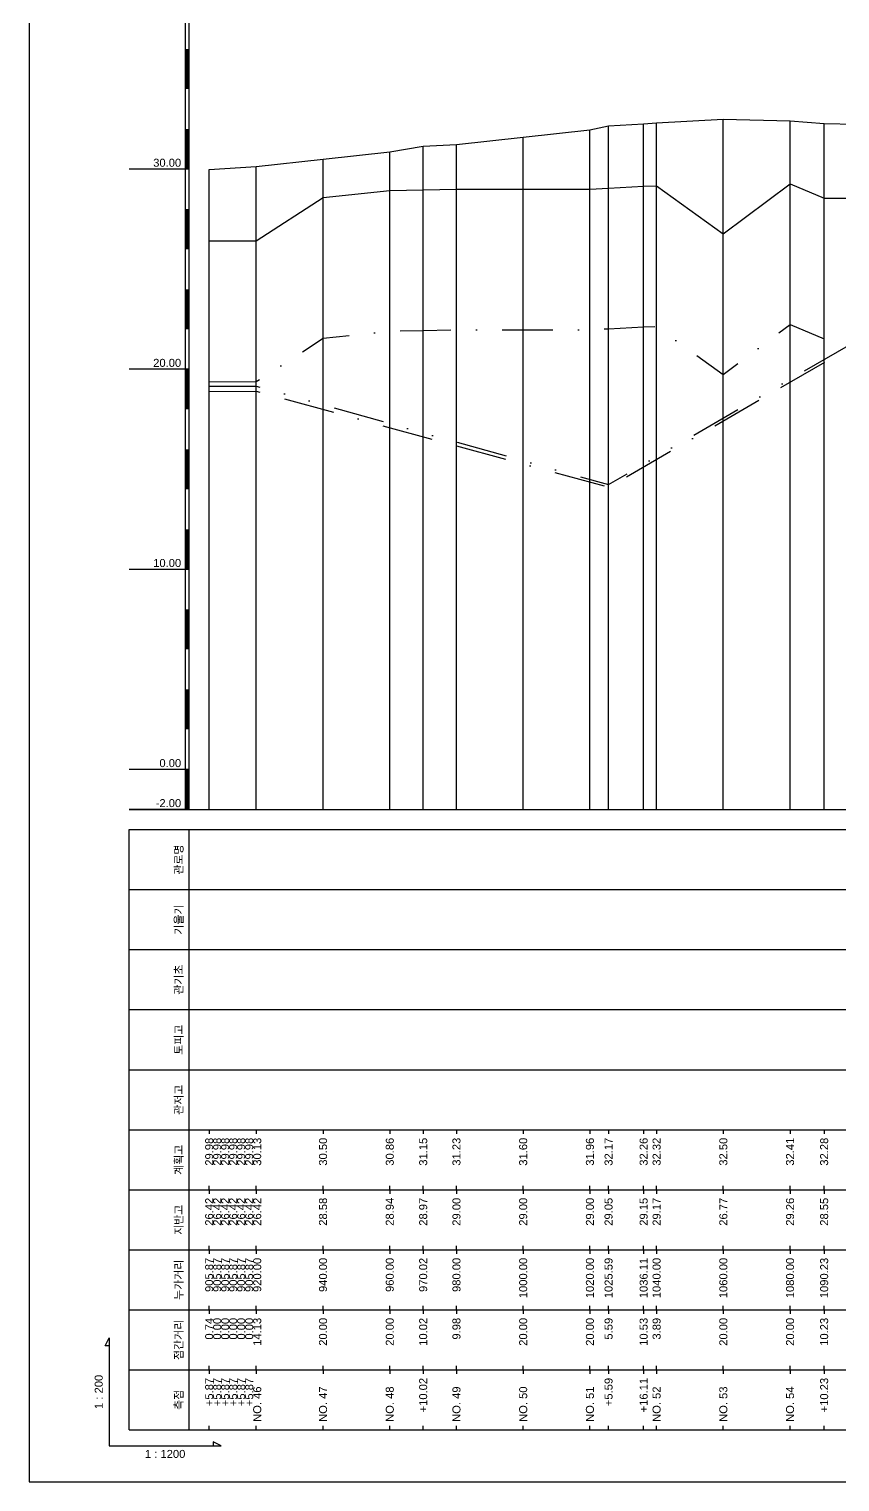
# Model space of a CAD drawing. Header units: millimetres. Extents: x -7351 to 135086, y 1419 to 5643.
# Drawn here: x 31045.4 to 31247.9, y 1419 to 1782 of the extents above; entities that cross this region are included whole.
import ezdxf
from ezdxf.enums import TextEntityAlignment as Align

# ---------------------------------------------------------------- set-up
doc = ezdxf.new("R2010")
doc.units = ezdxf.units.MM
for name, pattern in [('BORDER', [44.45, 12.7, -6.35, 12.7, -6.35, 0, -6.35]), ('DASHDOT', [25.4, 12.7, -6.35, 0, -6.35]), ('DIVIDE', [31.75, 12.7, -6.35, 0, -6.35, 0, -6.35])]:
    doc.linetypes.add(name, pattern=pattern)
for name, color, linetype in [('KZ_종단_계획선', 1, 'Continuous'), ('KZ_종단_도각', 7, 'Continuous'), ('KZ_종단_수직선', 7, 'Continuous'), ('KZ_종단_암선1', 56, 'DASHDOT'), ('KZ_종단_암선2', 4, 'DIVIDE'), ('KZ_종단_암선3', 6, 'BORDER'), ('KZ_종단_지반선', 3, 'Continuous'), ('KZ_종단_테이블문자', 7, 'Continuous'), ('KZ_종단_테이블선', 7, 'Continuous'), ('KZ_종단_폴대', 7, 'Continuous')]:
    doc.layers.add(name, color=color, linetype=linetype)
doc.styles.get("Standard").update_dxf_attribs({"font": 'arial.ttf'})

msp = doc.modelspace()

# ---------------------------------------------------------------- linework, layer by layer
at = {"layer": 'KZ_종단_계획선'}
msp.add_lwpolyline([(31090.36, 1746.93), (31102.13, 1747.69), (31118.8, 1749.53), (31135.47, 1751.36), (31143.82, 1752.79), (31152.13, 1753.19), (31168.8, 1755.03), (31185.47, 1756.86), (31190.13, 1757.88), (31198.9, 1758.33), (31202.13, 1758.65), (31218.8, 1759.52), (31235.47, 1759.1), (31243.99, 1758.43), (31251.88, 1758.28)], dxfattribs=at)
at = {"layer": 'KZ_종단_도각'}
msp.add_lwpolyline([(31045.36, 1419.04), (31886.36, 1419.04), (31886.36, 2013.04), (31045.36, 2013.04)], close=True, dxfattribs=at)
at = {"layer": 'KZ_종단_수직선'}
for p, q in [((31190.13, 1587.04), (31190.13, 1757.88)), ((31198.89, 1587.04), (31198.89, 1758.33)), ((31202.13, 1587.04), (31202.13, 1758.65)), ((31218.8, 1587.04), (31218.8, 1759.52)), ((31235.47, 1587.04), (31235.47, 1759.1)), ((31243.99, 1587.04), (31243.99, 1758.43)), ((31168.8, 1587.04), (31168.8, 1755.03)), ((31185.47, 1587.04), (31185.47, 1756.86)), ((31135.47, 1587.04), (31135.47, 1751.36)), ((31143.82, 1587.04), (31143.82, 1752.79)), ((31152.13, 1587.04), (31152.13, 1753.19)), ((31090.36, 1587.04), (31090.36, 1746.93)), ((31090.36, 1587.04), (31090.36, 1746.93)), ((31090.36, 1587.04), (31090.36, 1746.93)), ((31090.36, 1587.04), (31090.36, 1746.93)), ((31090.36, 1587.04), (31090.36, 1746.93)), ((31090.36, 1587.04), (31090.36, 1746.93)), ((31090.36, 1587.04), (31090.36, 1746.93)), ((31090.36, 1587.04), (31090.36, 1746.93)), ((31090.36, 1587.04), (31090.36, 1746.93)), ((31090.36, 1587.04), (31090.36, 1746.93)), ((31090.36, 1587.04), (31090.36, 1746.93)), ((31102.13, 1587.04), (31102.13, 1747.69)), ((31118.8, 1587.04), (31118.8, 1749.53))]:
    msp.add_line(p, q, dxfattribs=at)
at = {"layer": 'KZ_종단_암선1', "flags": 128}
msp.add_lwpolyline([(31090.36, 1693.94), (31090.36, 1693.94), (31090.36, 1693.94), (31090.36, 1693.94), (31090.36, 1693.94), (31090.36, 1693.94), (31102.13, 1693.95), (31118.8, 1704.79), (31135.47, 1706.56), (31143.82, 1706.73), (31152.13, 1706.89), (31168.8, 1706.9), (31185.47, 1706.91), (31190.13, 1707.17), (31198.89, 1707.67), (31202.13, 1707.74), (31218.8, 1695.73), (31235.47, 1708.22), (31243.99, 1704.68), (31251.88, 1704.68), (31252.13, 1704.68), (31268.8, 1704.69), (31285.47, 1704.7), (31302.13, 1704.7), (31304.58, 1704.69), (31310.47, 1704.67), (31318.8, 1704.64), (31335.47, 1704.36), (31352.13, 1712.93), (31368.8, 1708.37), (31371.67, 1708.16), (31371.67, 1708.16), (31371.67, 1708.16), (31371.67, 1708.16), (31371.67, 1708.16), (31371.84, 1708.15), (31385.47, 1709.29), (31402.13, 1709.32), (31418.8, 1714.68), (31435.47, 1718.43), (31452.13, 1727.33), (31468.8, 1720.99), (31485.47, 1714.56), (31493.33, 1712.45), (31502.13, 1711.05), (31502.73, 1710.78), (31509.84, 1707.59), (31518.8, 1707.32), (31521.32, 1708.11)], dxfattribs=at)
at = {"layer": 'KZ_종단_암선2', "flags": 128}
msp.add_lwpolyline([(31090.36, 1692.78), (31090.36, 1692.78), (31090.36, 1692.78), (31090.36, 1692.78), (31090.36, 1692.78), (31090.36, 1692.78), (31102.13, 1692.82), (31190.13, 1668.24), (31251.88, 1704.03), (31252.13, 1704.03), (31268.8, 1704.09), (31285.47, 1704.15), (31302.13, 1704.22), (31304.58, 1704.23), (31310.47, 1704.28), (31318.8, 1704.35), (31335.47, 1703.66), (31352.13, 1703.61), (31368.8, 1690.49), (31371.67, 1688.89), (31371.67, 1688.89), (31371.67, 1688.89), (31371.67, 1688.89), (31371.67, 1688.89), (31371.84, 1688.8), (31385.47, 1683.32), (31402.13, 1675.08), (31418.8, 1672.05), (31435.47, 1667.4), (31452.13, 1667.9), (31468.8, 1653.17), (31485.47, 1638.35), (31493.33, 1632.28), (31502.13, 1626.44), (31502.73, 1625.88), (31509.84, 1619.1), (31518.8, 1614.31), (31521.32, 1613.84)], dxfattribs=at)
at = {"layer": 'KZ_종단_암선3', "flags": 128}
msp.add_lwpolyline([(31090.36, 1691.45), (31090.36, 1691.45), (31090.36, 1691.45), (31090.36, 1691.45), (31090.36, 1691.45), (31090.36, 1691.45), (31102.13, 1691.53), (31190.13, 1667.59), (31251.88, 1703.28), (31252.13, 1703.29), (31268.8, 1703.41), (31285.47, 1703.53), (31302.13, 1703.65), (31304.58, 1703.7), (31310.47, 1703.83), (31318.8, 1704.01)], dxfattribs=at)
at = {"layer": 'KZ_종단_지반선', "flags": 128}
msp.add_lwpolyline([(31090.36, 1729.12), (31090.36, 1729.12), (31090.36, 1729.12), (31090.36, 1729.12), (31090.36, 1729.12), (31090.36, 1729.12), (31102.13, 1729.12), (31118.8, 1739.96), (31135.47, 1741.73), (31143.82, 1741.88), (31152.13, 1742.04), (31168.8, 1742.04), (31185.47, 1742.04), (31190.13, 1742.3), (31198.89, 1742.8), (31202.13, 1742.88), (31218.8, 1730.91), (31235.47, 1743.34), (31243.99, 1739.78), (31251.88, 1739.78)], dxfattribs=at)
at = {"layer": 'KZ_종단_테이블선'}
for p, q in [((31070.36, 1587.04), (31526.32, 1587.04)), ((31070.36, 1567.04), (31070.36, 1582.04)), ((31070.36, 1582.04), (31526.32, 1582.04)), ((31085.36, 1567.04), (31085.36, 1582.04)), ((31070.36, 1552.04), (31070.36, 1567.04)), ((31070.36, 1567.04), (31526.32, 1567.04)), ((31085.36, 1552.04), (31085.36, 1567.04)), ((31070.36, 1537.04), (31070.36, 1552.04)), ((31070.36, 1552.04), (31526.32, 1552.04)), ((31085.36, 1537.04), (31085.36, 1552.04)), ((31070.36, 1522.04), (31070.36, 1537.04)), ((31070.36, 1537.04), (31526.32, 1537.04)), ((31085.36, 1522.04), (31085.36, 1537.04)), ((31070.36, 1507.04), (31070.36, 1522.04)), ((31070.36, 1522.04), (31526.32, 1522.04)), ((31085.36, 1507.04), (31085.36, 1522.04)), ((31070.36, 1492.04), (31070.36, 1507.04)), ((31070.36, 1507.04), (31526.32, 1507.04)), ((31085.36, 1492.04), (31085.36, 1507.04)), ((31090.36, 1507.04), (31090.36, 1506.04)), ((31090.36, 1507.04), (31090.36, 1506.04)), ((31090.36, 1507.04), (31090.36, 1506.04)), ((31090.36, 1507.04), (31090.36, 1506.04)), ((31090.36, 1507.04), (31090.36, 1506.04)), ((31090.36, 1507.04), (31090.36, 1506.04)), ((31102.13, 1507.04), (31102.13, 1506.04)), ((31118.8, 1507.04), (31118.8, 1506.04)), ((31135.47, 1507.04), (31135.47, 1506.04)), ((31143.82, 1507.04), (31143.82, 1506.04)), ((31152.13, 1507.04), (31152.13, 1506.04)), ((31168.8, 1507.04), (31168.8, 1506.04)), ((31185.47, 1507.04), (31185.47, 1506.04)), ((31190.13, 1507.04), (31190.13, 1506.04)), ((31198.89, 1507.04), (31198.89, 1506.04)), ((31202.13, 1507.04), (31202.13, 1506.04)), ((31218.8, 1507.04), (31218.8, 1506.04)), ((31235.47, 1507.04), (31235.47, 1506.04)), ((31243.99, 1507.04), (31243.99, 1506.04)), ((31070.36, 1477.04), (31070.36, 1492.04)), ((31070.36, 1492.04), (31526.32, 1492.04)), ((31085.36, 1477.04), (31085.36, 1492.04)), ((31090.36, 1492.04), (31090.36, 1493.04)), ((31090.36, 1492.04), (31090.36, 1493.04)), ((31090.36, 1492.04), (31090.36, 1493.04)), ((31090.36, 1492.04), (31090.36, 1493.04)), ((31090.36, 1492.04), (31090.36, 1493.04)), ((31090.36, 1492.04), (31090.36, 1493.04)), ((31090.36, 1492.04), (31090.36, 1491.04)), ((31090.36, 1492.04), (31090.36, 1491.04)), ((31090.36, 1492.04), (31090.36, 1491.04)), ((31090.36, 1492.04), (31090.36, 1491.04)), ((31090.36, 1492.04), (31090.36, 1491.04)), ((31090.36, 1492.04), (31090.36, 1491.04)), ((31102.13, 1492.04), (31102.13, 1493.04)), ((31102.13, 1492.04), (31102.13, 1491.04)), ((31118.8, 1492.04), (31118.8, 1493.04)), ((31118.8, 1492.04), (31118.8, 1491.04)), ((31135.47, 1492.04), (31135.47, 1493.04)), ((31135.47, 1492.04), (31135.47, 1491.04)), ((31143.82, 1492.04), (31143.82, 1493.04)), ((31143.82, 1492.04), (31143.82, 1491.04)), ((31152.13, 1492.04), (31152.13, 1493.04)), ((31152.13, 1492.04), (31152.13, 1491.04)), ((31168.8, 1492.04), (31168.8, 1493.04)), ((31168.8, 1492.04), (31168.8, 1491.04)), ((31185.47, 1492.04), (31185.47, 1493.04)), ((31185.47, 1492.04), (31185.47, 1491.04)), ((31190.13, 1492.04), (31190.13, 1493.04)), ((31190.13, 1492.04), (31190.13, 1491.04)), ((31198.89, 1492.04), (31198.89, 1493.04)), ((31198.89, 1492.04), (31198.89, 1491.04)), ((31202.13, 1492.04), (31202.13, 1493.04)), ((31202.13, 1492.04), (31202.13, 1491.04)), ((31218.8, 1492.04), (31218.8, 1493.04)), ((31218.8, 1492.04), (31218.8, 1491.04)), ((31235.47, 1492.04), (31235.47, 1493.04)), ((31235.47, 1492.04), (31235.47, 1491.04)), ((31243.99, 1492.04), (31243.99, 1493.04)), ((31243.99, 1492.04), (31243.99, 1491.04)), ((31090.36, 1477.04), (31090.36, 1478.04)), ((31090.36, 1477.04), (31090.36, 1478.04)), ((31090.36, 1477.04), (31090.36, 1478.04)), ((31090.36, 1477.04), (31090.36, 1478.04)), ((31090.36, 1477.04), (31090.36, 1478.04)), ((31090.36, 1477.04), (31090.36, 1478.04)), ((31102.13, 1477.04), (31102.13, 1478.04)), ((31118.8, 1477.04), (31118.8, 1478.04)), ((31135.47, 1477.04), (31135.47, 1478.04)), ((31143.82, 1477.04), (31143.82, 1478.04)), ((31152.13, 1477.04), (31152.13, 1478.04)), ((31168.8, 1477.04), (31168.8, 1478.04)), ((31185.47, 1477.04), (31185.47, 1478.04)), ((31190.13, 1477.04), (31190.13, 1478.04)), ((31198.89, 1477.04), (31198.89, 1478.04)), ((31202.13, 1477.04), (31202.13, 1478.04)), ((31218.8, 1477.04), (31218.8, 1478.04)), ((31235.47, 1477.04), (31235.47, 1478.04)), ((31243.99, 1477.04), (31243.99, 1478.04)), ((31070.36, 1462.04), (31070.36, 1477.04)), ((31070.36, 1477.04), (31526.32, 1477.04)), ((31085.36, 1462.04), (31085.36, 1477.04)), ((31090.36, 1477.04), (31090.36, 1476.04)), ((31090.36, 1477.04), (31090.36, 1476.04)), ((31090.36, 1477.04), (31090.36, 1476.04)), ((31090.36, 1477.04), (31090.36, 1476.04)), ((31090.36, 1477.04), (31090.36, 1476.04)), ((31090.36, 1477.04), (31090.36, 1476.04)), ((31102.13, 1477.04), (31102.13, 1476.04)), ((31118.8, 1477.04), (31118.8, 1476.04)), ((31135.47, 1477.04), (31135.47, 1476.04)), ((31143.82, 1477.04), (31143.82, 1476.04)), ((31152.13, 1477.04), (31152.13, 1476.04)), ((31168.8, 1477.04), (31168.8, 1476.04)), ((31185.47, 1477.04), (31185.47, 1476.04)), ((31190.13, 1477.04), (31190.13, 1476.04)), ((31198.89, 1477.04), (31198.89, 1476.04)), ((31202.13, 1477.04), (31202.13, 1476.04)), ((31218.8, 1477.04), (31218.8, 1476.04)), ((31235.47, 1477.04), (31235.47, 1476.04)), ((31243.99, 1477.04), (31243.99, 1476.04)), ((31090.36, 1462.04), (31090.36, 1463.04)), ((31090.36, 1462.04), (31090.36, 1463.04)), ((31090.36, 1462.04), (31090.36, 1463.04)), ((31090.36, 1462.04), (31090.36, 1463.04)), ((31090.36, 1462.04), (31090.36, 1463.04)), ((31090.36, 1462.04), (31090.36, 1463.04)), ((31102.13, 1462.04), (31102.13, 1463.04)), ((31118.8, 1462.04), (31118.8, 1463.04)), ((31135.47, 1462.04), (31135.47, 1463.04)), ((31143.82, 1462.04), (31143.82, 1463.04)), ((31152.13, 1462.04), (31152.13, 1463.04)), ((31168.8, 1462.04), (31168.8, 1463.04)), ((31185.47, 1462.04), (31185.47, 1463.04)), ((31190.13, 1462.04), (31190.13, 1463.04)), ((31198.89, 1462.04), (31198.89, 1463.04)), ((31202.13, 1462.04), (31202.13, 1463.04)), ((31218.8, 1462.04), (31218.8, 1463.04)), ((31235.47, 1462.04), (31235.47, 1463.04)), ((31243.99, 1462.04), (31243.99, 1463.04)), ((31070.36, 1447.04), (31070.36, 1462.04)), ((31070.36, 1462.04), (31526.32, 1462.04)), ((31085.36, 1447.04), (31085.36, 1462.04)), ((31090.36, 1462.04), (31090.36, 1461.04)), ((31090.36, 1462.04), (31090.36, 1461.04)), ((31090.36, 1462.04), (31090.36, 1461.04)), ((31090.36, 1462.04), (31090.36, 1461.04)), ((31090.36, 1462.04), (31090.36, 1461.04)), ((31090.36, 1462.04), (31090.36, 1461.04)), ((31102.13, 1462.04), (31102.13, 1461.04)), ((31118.8, 1462.04), (31118.8, 1461.04)), ((31135.47, 1462.04), (31135.47, 1461.04)), ((31143.82, 1462.04), (31143.82, 1461.04)), ((31152.13, 1462.04), (31152.13, 1461.04)), ((31168.8, 1462.04), (31168.8, 1461.04)), ((31185.47, 1462.04), (31185.47, 1461.04)), ((31190.13, 1462.04), (31190.13, 1461.04)), ((31198.89, 1462.04), (31198.89, 1461.04)), ((31202.13, 1462.04), (31202.13, 1461.04)), ((31218.8, 1462.04), (31218.8, 1461.04)), ((31235.47, 1462.04), (31235.47, 1461.04)), ((31243.99, 1462.04), (31243.99, 1461.04)), ((31070.36, 1432.04), (31070.36, 1447.04)), ((31070.36, 1447.04), (31526.32, 1447.04)), ((31085.36, 1432.04), (31085.36, 1447.04)), ((31090.36, 1447.04), (31090.36, 1448.04)), ((31090.36, 1447.04), (31090.36, 1448.04)), ((31090.36, 1447.04), (31090.36, 1448.04)), ((31090.36, 1447.04), (31090.36, 1448.04)), ((31090.36, 1447.04), (31090.36, 1448.04)), ((31090.36, 1447.04), (31090.36, 1448.04)), ((31090.36, 1447.04), (31090.36, 1446.04)), ((31090.36, 1447.04), (31090.36, 1446.04)), ((31090.36, 1447.04), (31090.36, 1446.04)), ((31090.36, 1447.04), (31090.36, 1446.04)), ((31090.36, 1447.04), (31090.36, 1446.04)), ((31090.36, 1447.04), (31090.36, 1446.04)), ((31102.13, 1447.04), (31102.13, 1448.04)), ((31102.13, 1447.04), (31102.13, 1446.04)), ((31118.8, 1447.04), (31118.8, 1448.04)), ((31118.8, 1447.04), (31118.8, 1446.04)), ((31135.47, 1447.04), (31135.47, 1448.04)), ((31135.47, 1447.04), (31135.47, 1446.04)), ((31143.82, 1447.04), (31143.82, 1448.04)), ((31143.82, 1447.04), (31143.82, 1446.04)), ((31152.13, 1447.04), (31152.13, 1448.04)), ((31152.13, 1447.04), (31152.13, 1446.04)), ((31168.8, 1447.04), (31168.8, 1448.04)), ((31168.8, 1447.04), (31168.8, 1446.04)), ((31185.47, 1447.04), (31185.47, 1448.04)), ((31185.47, 1447.04), (31185.47, 1446.04)), ((31190.13, 1447.04), (31190.13, 1448.04)), ((31190.13, 1447.04), (31190.13, 1446.04)), ((31198.89, 1447.04), (31198.89, 1448.04)), ((31198.89, 1447.04), (31198.89, 1446.04)), ((31202.13, 1447.04), (31202.13, 1448.04)), ((31202.13, 1447.04), (31202.13, 1446.04)), ((31218.8, 1447.04), (31218.8, 1448.04)), ((31218.8, 1447.04), (31218.8, 1446.04)), ((31235.47, 1447.04), (31235.47, 1448.04)), ((31235.47, 1447.04), (31235.47, 1446.04)), ((31243.99, 1447.04), (31243.99, 1448.04)), ((31243.99, 1447.04), (31243.99, 1446.04)), ((31070.36, 1432.04), (31526.32, 1432.04)), ((31090.36, 1432.04), (31090.36, 1433.04)), ((31090.36, 1432.04), (31090.36, 1433.04)), ((31090.36, 1432.04), (31090.36, 1433.04)), ((31090.36, 1432.04), (31090.36, 1433.04)), ((31090.36, 1432.04), (31090.36, 1433.04)), ((31090.36, 1432.04), (31090.36, 1433.04)), ((31102.13, 1432.04), (31102.13, 1433.04)), ((31118.8, 1432.04), (31118.8, 1433.04)), ((31135.47, 1432.04), (31135.47, 1433.04)), ((31143.82, 1432.04), (31143.82, 1433.04)), ((31152.13, 1432.04), (31152.13, 1433.04)), ((31168.8, 1432.04), (31168.8, 1433.04)), ((31185.47, 1432.04), (31185.47, 1433.04)), ((31190.13, 1432.04), (31190.13, 1433.04)), ((31198.89, 1432.04), (31198.89, 1433.04)), ((31202.13, 1432.04), (31202.13, 1433.04)), ((31218.8, 1432.04), (31218.8, 1433.04)), ((31235.47, 1432.04), (31235.47, 1433.04)), ((31243.99, 1432.04), (31243.99, 1433.04))]:
    msp.add_line(p, q, dxfattribs=at)
msp.add_lwpolyline([(31065.36, 1453.04), (31064.36, 1453.04), (31065.36, 1455.04), (31065.36, 1428.04), (31093.36, 1428.04), (31091.36, 1429.04), (31091.36, 1428.04)], dxfattribs=at)
at = {"layer": 'KZ_종단_폴대'}
for p, q in [((31085.36, 1747.04), (31070.36, 1747.04)), ((31085.36, 1697.04), (31070.36, 1697.04)), ((31085.36, 1647.04), (31070.36, 1647.04)), ((31085.36, 1597.04), (31070.36, 1597.04)), ((31085.36, 1587.04), (31070.36, 1587.04))]:
    msp.add_line(p, q, dxfattribs=at)
msp.add_lwpolyline([(31085.36, 1587.04), (31085.36, 1822.04), (31084.36, 1822.04), (31084.36, 1587.04), (31085.36, 1587.04)], dxfattribs=at)
for points in [[(31084.86, 1767.04, 1, 1, 0), (31084.86, 1777.04, 1, 1, 0)], [(31084.86, 1747.04, 1, 1, 0), (31084.86, 1757.04, 1, 1, 0)], [(31084.86, 1727.04, 1, 1, 0), (31084.86, 1737.04, 1, 1, 0)], [(31084.86, 1707.04, 1, 1, 0), (31084.86, 1717.04, 1, 1, 0)], [(31084.86, 1687.04, 1, 1, 0), (31084.86, 1697.04, 1, 1, 0)], [(31084.86, 1667.04, 1, 1, 0), (31084.86, 1677.04, 1, 1, 0)], [(31084.86, 1647.04, 1, 1, 0), (31084.86, 1657.04, 1, 1, 0)], [(31084.86, 1627.04, 1, 1, 0), (31084.86, 1637.04, 1, 1, 0)], [(31084.86, 1607.04, 1, 1, 0), (31084.86, 1617.04, 1, 1, 0)], [(31084.86, 1587.04, 1, 1, 0), (31084.86, 1597.04, 1, 1, 0)]]:
    msp.add_lwpolyline(points, format="xyseb", dxfattribs=at)

# ---------------------------------------------------------------- texts
at = {"layer": 'KZ_종단_테이블문자'}
for s, p in [('29.98', (31090.36, 1505.04)), ('29.98', (31092.36, 1505.04)), ('29.98', (31094.36, 1505.04)), ('29.98', (31096.36, 1505.04)), ('29.98', (31098.36, 1505.04)), ('29.98', (31100.36, 1505.04)), ('30.13', (31102.36, 1505.04)), ('30.50', (31118.8, 1505.04)), ('30.86', (31135.47, 1505.04)), ('31.15', (31143.82, 1505.04)), ('31.23', (31152.13, 1505.04)), ('31.60', (31168.8, 1505.04)), ('31.96', (31185.47, 1505.04)), ('32.17', (31190.13, 1505.04)), ('32.26', (31198.89, 1505.04)), ('32.32', (31202.13, 1505.04)), ('32.50', (31218.8, 1505.04)), ('32.41', (31235.47, 1505.04)), ('32.28', (31243.99, 1505.04)), ('26.42', (31090.36, 1490.04)), ('26.42', (31092.36, 1490.04)), ('26.42', (31094.36, 1490.04)), ('26.42', (31096.36, 1490.04)), ('26.42', (31098.36, 1490.04)), ('26.42', (31100.36, 1490.04)), ('26.42', (31102.36, 1490.04)), ('28.58', (31118.8, 1490.04)), ('28.94', (31135.47, 1490.04)), ('28.97', (31143.82, 1490.04)), ('29.00', (31152.13, 1490.04)), ('29.00', (31168.8, 1490.04)), ('29.00', (31185.47, 1490.04)), ('29.05', (31190.13, 1490.04)), ('29.15', (31198.89, 1490.04)), ('29.17', (31202.13, 1490.04)), ('26.77', (31218.8, 1490.04)), ('29.26', (31235.47, 1490.04)), ('28.55', (31243.99, 1490.04)), ('905.87', (31090.36, 1475.04)), ('905.87', (31092.36, 1475.04)), ('905.87', (31094.36, 1475.04)), ('905.87', (31096.36, 1475.04)), ('905.87', (31098.36, 1475.04)), ('905.87', (31100.36, 1475.04)), ('920.00', (31102.36, 1475.04)), ('940.00', (31118.8, 1475.04)), ('960.00', (31135.47, 1475.04)), ('970.02', (31143.82, 1475.04)), ('980.00', (31152.13, 1475.04)), ('1000.00', (31168.8, 1475.04)), ('1020.00', (31185.47, 1475.04)), ('1025.59', (31190.13, 1475.04)), ('1036.11', (31198.89, 1475.04)), ('1040.00', (31202.13, 1475.04)), ('1060.00', (31218.8, 1475.04)), ('1080.00', (31235.47, 1475.04)), ('1090.23', (31243.99, 1475.04)), ('0.74', (31090.36, 1460.04)), ('0.00', (31092.36, 1460.04)), ('0.00', (31094.36, 1460.04)), ('0.00', (31096.36, 1460.04)), ('0.00', (31098.36, 1460.04)), ('0.00', (31100.36, 1460.04)), ('14.13', (31102.36, 1460.04)), ('20.00', (31118.8, 1460.04)), ('20.00', (31135.47, 1460.04)), ('10.02', (31143.82, 1460.04)), ('9.98', (31152.13, 1460.04)), ('20.00', (31168.8, 1460.04)), ('20.00', (31185.47, 1460.04)), ('5.59', (31190.13, 1460.04)), ('10.53', (31198.89, 1460.04)), ('3.89', (31202.13, 1460.04)), ('20.00', (31218.8, 1460.04)), ('20.00', (31235.47, 1460.04)), ('10.23', (31243.99, 1460.04)), ('+5.87', (31090.36, 1445.04)), ('+5.87', (31092.36, 1445.04)), ('+5.87', (31094.36, 1445.04)), ('+5.87', (31096.36, 1445.04)), ('+5.87', (31098.36, 1445.04)), ('+5.87', (31100.36, 1445.04)), ('+10.02', (31143.82, 1445.04)), ('+5.59', (31190.13, 1445.04)), ('+16.11', (31198.89, 1445.04)), ('+10.23', (31243.99, 1445.04))]:
    msp.add_text(s, height=2, rotation=90, dxfattribs=at).set_placement(p, align=Align.MIDDLE_RIGHT)
for s, p in [('NO. 46', (31102.36, 1434.04)), ('NO. 47', (31118.8, 1434.04)), ('NO. 48', (31135.47, 1434.04)), ('NO. 49', (31152.13, 1434.04)), ('NO. 50', (31168.8, 1434.04)), ('NO. 51', (31185.47, 1434.04)), ('NO. 52', (31202.13, 1434.04)), ('NO. 53', (31218.8, 1434.04)), ('NO. 54', (31235.47, 1434.04))]:
    msp.add_text(s, height=2, rotation=90, dxfattribs=at).set_placement(p, align=Align.MIDDLE_LEFT)
at = {"layer": 'KZ_종단_테이블선'}
for s, p in [('관로명', (31084.36, 1574.54)), ('기울기', (31084.36, 1559.54)), ('관기초', (31084.36, 1544.54)), ('토피고', (31084.36, 1529.54)), ('관저고', (31084.36, 1514.54)), ('계획고', (31084.36, 1499.54)), ('지반고', (31084.36, 1484.54)), ('누가거리', (31084.36, 1469.54)), ('점간거리', (31084.36, 1454.54)), ('1 : 200', (31064.36, 1441.54)), ('측점', (31084.36, 1439.54))]:
    msp.add_text(s, height=2, rotation=90, dxfattribs=at).set_placement(p, align=Align.BOTTOM_CENTER)
msp.add_text('1 : 1200', height=2, dxfattribs=at).set_placement((31079.36, 1427.04), align=Align.TOP_CENTER)
at = {"layer": 'KZ_종단_폴대'}
for s, p in [('30.00', (31083.36, 1747.04)), ('20.00', (31083.36, 1697.04)), ('10.00', (31083.36, 1647.04)), ('0.00', (31083.36, 1597.04)), ('-2.00', (31083.36, 1587.04))]:
    msp.add_text(s, height=2, dxfattribs=at).set_placement(p, align=Align.BOTTOM_RIGHT)

doc.saveas('drawing.dxf')
